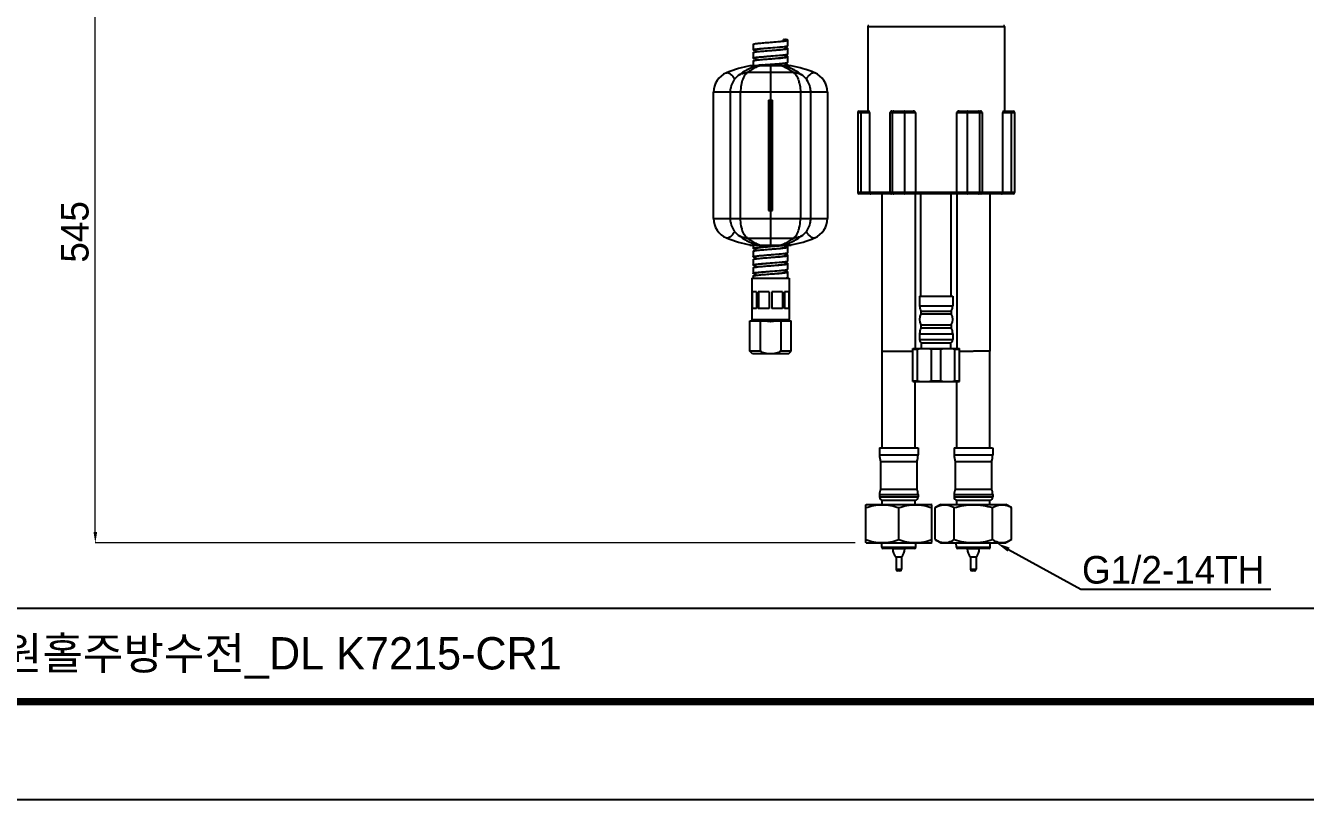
# Model space of a CAD drawing. Extents: x 0 to 1128, y 0 to 827.
# Drawn here: x 408.1 to 872.3, y 0 to 280.4 of the extents above; entities that cross this region are included whole.
import ezdxf
from ezdxf import colors
from ezdxf.entities.mleader import LeaderData, LeaderLine
from ezdxf.math import Vec2, Vec3

# ---------------------------------------------------------------- set-up
doc = ezdxf.new("R2010")
doc.units = 0
doc.header["$LTSCALE"] = 10
doc.header["$MEASUREMENT"] = 0
doc.header["$PDMODE"] = 3
doc.header["$PDSIZE"] = -10
doc.layers.get('0').update_dxf_attribs({"linetype": 'CONTINUOUS'})
doc.layers.get('DEFPOINTS').update_dxf_attribs({"linetype": 'CONTINUOUS'})
doc.layers.add('DEF_LAYER_ASSEM_MEMBER', color=7, linetype='CONTINUOUS')
doc.styles.add('Daelim Dimension', font='')
doc.styles.get("Standard").update_dxf_attribs({"font": ''})
doc.styles.get('Daelim Dimension').set_extended_font_data('나눔고딕')
doc.styles.get('Standard').set_extended_font_data('GulimChe')
doc.dimstyles.new('DEFAULT', dxfattribs={"dimscale": 2, "dimtxt": 2, "dimasz": 2, "dimexe": 0, "dimexo": 2, "dimgap": 1, "dimtad": 1, "dimdec": 0, "dimzin": 9, "dimdsep": 46, "dimtxsty": 'Daelim Dimension', "dimcen": 0.5, "dimclrd": 5, "dimclre": 5, "dimclrt": 256, "dimadec": 1, "dimazin": 0, "dimtfac": 1, "dimtdec": 0, "dimtix": 1, "dimtmove": 0, "dimatfit": 3, "dimfxl": 1, "dimtolj": 1, "dimtzin": 1, "dimlwd": 9, "dimlwe": 9, "dimarcsym": 0})

# ---------------------------------------------------------------- blocks, each defined once
blk = doc.blocks.new('*D1')
at = {"color": 5, "lineweight": 9, "ltscale": 0.5, "transparency": 16777216}
for p, q in [((719.4, 307.86), (719.4, 286.59)), ((757.4, 307.86), (757.4, 286.59)), ((723.4, 286.59), (753.4, 286.59)), ((757.4, 286.59), (865.13, 286.59))]:
    blk.add_line(p, q, dxfattribs=at)
at = {"color": 5, "ltscale": 0.5, "transparency": 16777216}
for points in [[(723.4, 287.25), (723.4, 285.92), (719.4, 286.59)], [(753.4, 287.25), (753.4, 285.92), (757.4, 286.59)]]:
    blk.add_solid(points, dxfattribs=at)
at = {"layer": 'DEFPOINTS', "color": 0, "ltscale": 0.5, "transparency": 16777216}
for p in [(719.4, 311.86), (757.4, 311.86), (757.4, 286.59)]:
    blk.add_point(p, dxfattribs=at)
at = {"color": 7, "ltscale": 0.5, "transparency": 16777216, "insert": (820.78, 295.22), "char_height": 10, "attachment_point": 5, "style": 'Daelim Dimension'}
blk.add_mtext('\\A1;설치구멍 %%C38', dxfattribs=at)
blk = doc.blocks.new('*D5')
at = {"color": 5, "lineweight": 9, "ltscale": 0.5, "transparency": 16777216}
for p, q in [((514.55, 318.43), (433.42, 318.43)), ((433.42, 96.93), (433.42, 314.43)), ((709.06, 92.93), (433.42, 92.93))]:
    blk.add_line(p, q, dxfattribs=at)
at = {"color": 5, "ltscale": 0.5, "transparency": 16777216}
for points in [[(432.75, 314.43), (434.08, 314.43), (433.42, 318.43)], [(432.75, 96.93), (434.08, 96.93), (433.42, 92.93)]]:
    blk.add_solid(points, dxfattribs=at)
at = {"layer": 'DEFPOINTS', "color": 0, "ltscale": 0.5, "transparency": 16777216}
for p in [(433.42, 318.43), (518.55, 318.43), (713.06, 92.93)]:
    blk.add_point(p, dxfattribs=at)
at = {"color": 7, "ltscale": 0.5, "transparency": 16777216, "insert": (426.03, 205.68), "char_height": 10, "attachment_point": 5, "rotation": 90, "style": 'Daelim Dimension'}
blk.add_mtext('\\A1;545', dxfattribs=at)

msp = doc.modelspace()

# ---------------------------------------------------------------- linework, layer by layer
at = {"color": 5}
msp.add_line((18.14, 69.28), (926.74, 69.28), dxfattribs=at)
at = {"ltscale": 0.5}
msp.add_lwpolyline([(0, 0), (1128.4, 0), (1128.4, 826.8), (0, 826.8)], close=True, dxfattribs=at)
at = {"color": 5, "linetype": 'ByBlock', "lineweight": 200, "const_width": 2.6}
msp.add_lwpolyline([(18.14, 35.4), (1110.14, 35.4), (1110.14, 807.6), (18.14, 807.6)], close=True, dxfattribs=at)
at = {"layer": 'DEF_LAYER_ASSEM_MEMBER', "color": 9, "linetype": 'Continuous'}
for p, q in [((713.65, 280.13), (763.15, 280.13)), ((686.73, 263.4), (669.88, 263.4)), ((698.98, 256.32), (657.64, 256.32)), ((667.44, 210.52), (667.44, 256.32)), ((689.18, 256.32), (689.18, 210.52)), ((709.98, 248.93), (714.21, 248.93)), ((711.19, 219.93), (711.19, 248.93)), ((721.76, 248.93), (730.85, 248.93)), ((722.5, 248.93), (722.5, 219.93)), ((727.09, 219.93), (727.09, 248.93)), ((745.94, 248.93), (755.04, 248.93)), ((749.7, 248.93), (749.7, 219.93)), ((754.29, 219.93), (754.29, 248.93)), ((762.58, 248.93), (766.81, 248.93)), ((765.6, 248.93), (765.6, 219.93)), ((766.81, 219.93), (709.98, 219.93)), ((657.64, 210.52), (698.98, 210.52)), ((669.88, 203.44), (686.73, 203.44)), ((732.4, 178.87), (744.4, 178.87)), ((671.56, 173.92), (685.06, 173.92)), ((732.4, 168.76), (744.4, 168.76)), ((732.4, 166.63), (744.4, 166.63)), ((717.84, 124.93), (731.84, 124.93)), ((744.9, 124.93), (758.9, 124.93)), ((717.84, 110.47), (731.84, 110.47)), ((717.84, 109.63), (731.84, 109.63)), ((744.9, 110.47), (758.9, 110.47)), ((744.9, 109.63), (758.9, 109.63)), ((718.7, 91.4), (730.99, 91.4)), ((745.72, 91.4), (758.01, 91.4)), ((723.84, 83.41), (725.84, 83.41)), ((750.86, 83.41), (752.86, 83.41))]:
    msp.add_line(p, q, dxfattribs=at)
at = {"layer": 'DEF_LAYER_ASSEM_MEMBER', "color": 7, "linetype": 'Continuous'}
for p, q in [((713.65, 280.13), (713.65, 249.43)), ((763.15, 280.13), (763.15, 249.43)), ((683.03, 275.42), (683.72, 275.42)), ((683.03, 274.92), (683.03, 275.42)), ((684.56, 273.17), (684.56, 275.17)), ((672.06, 273.67), (672.06, 271.67)), ((672.06, 270.67), (672.06, 268.67)), ((672.85, 271.42), (672.84, 271.42)), ((672.86, 271.67), (672.86, 270.91)), ((678.28, 271.41), (678.31, 271.42)), ((678.28, 269.41), (678.31, 269.42)), ((678.31, 269.42), (678.53, 269.43)), ((683.76, 272.17), (683.76, 272.93)), ((683.76, 269.17), (683.76, 269.93)), ((683.96, 271.96), (683.97, 271.96)), ((684.56, 270.17), (684.56, 272.17)), ((670.81, 265.92), (685.81, 265.92)), ((671.11, 265.91), (671.25, 265.92)), ((671.82, 265.3), (671.88, 265.32)), ((672.06, 267.67), (672.06, 265.92)), ((672.86, 268.67), (672.86, 267.91)), ((678.01, 266.39), (678.28, 266.41)), ((678.28, 268.41), (678.31, 268.42)), ((678.28, 266.41), (678.31, 266.42)), ((678.31, 266.42), (678.33, 266.42)), ((678.31, 265.92), (678.31, 200.92)), ((683.76, 266.17), (683.76, 266.92)), ((683.81, 266.4), (683.79, 266.4)), ((684.56, 267.17), (684.56, 269.17)), ((684.56, 265.92), (684.56, 266.17)), ((685.5, 265.91), (685.36, 265.92)), ((657.64, 210.52), (657.64, 256.32)), ((663.68, 256.32), (663.68, 210.52)), ((692.93, 210.52), (692.93, 256.32)), ((698.98, 256.32), (698.98, 210.52)), ((677.55, 253.42), (679.06, 253.42)), ((677.55, 253.42), (677.55, 213.42)), ((678.01, 253.42), (678.01, 213.42)), ((678.61, 253.42), (678.61, 213.42)), ((679.06, 213.42), (679.06, 253.42)), ((709.98, 248.93), (709.98, 219.93)), ((710.48, 249.43), (714.05, 249.43)), ((714.21, 248.93), (714.21, 219.93)), ((721.76, 219.93), (721.76, 248.93)), ((722.37, 249.43), (730.08, 249.43)), ((730.85, 248.93), (730.85, 219.93)), ((745.94, 219.93), (745.94, 248.93)), ((746.71, 249.43), (754.43, 249.43)), ((755.04, 248.93), (755.04, 219.93)), ((762.58, 219.93), (762.58, 248.93)), ((762.74, 249.43), (766.31, 249.43)), ((766.81, 248.93), (766.81, 219.93)), ((766.31, 219.43), (710.48, 219.43)), ((718.84, 127.43), (718.84, 219.43)), ((730.84, 219.43), (730.84, 163.43)), ((732.9, 182.43), (732.9, 219.43)), ((743.9, 182.43), (743.9, 219.43)), ((745.9, 219.43), (745.9, 163.43)), ((757.9, 219.43), (757.9, 162.43)), ((677.55, 213.42), (679.06, 213.42)), ((670.81, 200.92), (685.81, 200.92)), ((671.11, 200.93), (671.25, 200.92)), ((672.06, 200.92), (672.06, 199.67)), ((672.86, 199.67), (672.86, 198.91)), ((673.03, 199.94), (673.05, 199.94)), ((678.28, 200.41), (678.31, 200.42)), ((678.31, 200.42), (678.33, 200.42)), ((678.33, 200.42), (678.88, 200.46)), ((683.76, 200.17), (683.76, 200.92)), ((684.56, 198.17), (684.56, 200.17)), ((685.5, 200.93), (685.36, 200.92)), ((672.06, 198.67), (672.06, 196.67)), ((672.06, 195.67), (672.06, 193.67)), ((672.86, 196.67), (672.86, 195.91)), ((678.28, 197.41), (678.31, 197.42)), ((678.29, 199.41), (678.31, 199.42)), ((678.29, 196.42), (678.31, 196.42)), ((678.31, 197.42), (678.33, 197.42)), ((683.76, 197.17), (683.76, 197.92)), ((684.56, 195.17), (684.56, 197.17)), ((672.06, 192.67), (672.06, 190.67)), ((672.86, 193.67), (672.86, 192.91)), ((672.86, 190.67), (672.86, 189.91)), ((678.06, 194.4), (678.31, 194.42)), ((678.07, 191.4), (678.31, 191.42)), ((678.29, 193.42), (678.31, 193.42)), ((678.29, 190.42), (678.31, 190.42)), ((678.31, 194.42), (678.32, 194.42)), ((678.31, 191.42), (678.33, 191.42)), ((683.76, 194.17), (683.76, 194.92)), ((683.76, 191.17), (683.76, 191.92)), ((683.77, 191.41), (683.76, 191.41)), ((684.56, 192.17), (684.56, 194.17)), ((684.56, 189.17), (684.56, 191.17)), ((671.56, 188.92), (685.06, 188.92)), ((671.56, 188.92), (671.56, 173.92)), ((672.06, 189.67), (672.06, 188.92)), ((685.06, 188.92), (685.06, 173.92)), ((673.19, 183.92), (671.58, 183.92)), ((671.58, 183.92), (671.58, 177.92)), ((671.68, 183.92), (671.68, 177.92)), ((673.19, 183.92), (673.19, 177.92)), ((677.81, 183.92), (673.9, 183.92)), ((673.9, 183.92), (673.9, 177.92)), ((673.97, 183.92), (673.97, 177.92)), ((677.81, 183.92), (677.81, 177.92)), ((682.71, 183.92), (678.81, 183.92)), ((678.81, 183.92), (678.81, 177.92)), ((682.64, 183.92), (682.64, 177.92)), ((682.71, 183.92), (682.71, 177.92)), ((685.04, 183.92), (683.42, 183.92)), ((683.42, 183.92), (683.42, 177.92)), ((684.94, 183.92), (684.94, 177.92)), ((685.04, 183.92), (685.04, 177.92)), ((732.4, 182.43), (744.4, 182.43)), ((732.4, 182.43), (732.4, 178.87)), ((744.4, 182.43), (744.4, 178.87)), ((673.19, 177.92), (671.58, 177.92)), ((677.81, 177.92), (673.9, 177.92)), ((682.71, 177.92), (678.81, 177.92)), ((685.04, 177.92), (683.42, 177.92)), ((732.9, 176.93), (743.9, 176.93)), ((732.9, 176.93), (732.9, 175.93)), ((743.9, 176.93), (743.9, 175.93)), ((670.81, 173.42), (677.07, 173.42)), ((670.81, 162.42), (670.81, 173.42)), ((674.57, 173.42), (674.57, 162.42)), ((679.54, 173.42), (685.81, 173.42)), ((682.05, 173.42), (682.05, 162.42)), ((685.81, 162.42), (685.81, 173.42)), ((732.9, 175.93), (743.9, 175.93)), ((732.9, 171.93), (743.9, 171.93)), ((732.9, 171.93), (732.9, 170.93)), ((743.9, 171.93), (743.9, 170.93)), ((732.4, 168.76), (732.4, 166.63)), ((732.9, 170.93), (743.9, 170.93)), ((744.4, 168.76), (744.4, 166.63)), ((729.9, 163.43), (746.9, 163.43)), ((729.9, 151.43), (729.9, 163.43)), ((729.9, 163.15), (731.58, 163.15)), ((731.58, 151.72), (731.58, 163.15)), ((733.1, 165.43), (743.7, 165.43)), ((733.1, 163.43), (733.1, 165.43)), ((740.08, 163.15), (736.71, 163.15)), ((736.71, 151.72), (736.71, 163.15)), ((740.08, 151.72), (740.08, 163.15)), ((743.7, 163.43), (743.7, 165.43)), ((745.21, 163.15), (746.9, 163.15)), ((745.21, 151.72), (745.21, 163.15)), ((746.9, 151.43), (746.9, 163.43)), ((674.57, 162.42), (670.81, 162.42)), ((671.81, 161.42), (670.81, 162.42)), ((684.81, 161.42), (671.81, 161.42)), ((685.81, 162.42), (682.05, 162.42)), ((684.81, 161.42), (685.81, 162.42)), ((718.84, 162.43), (729.9, 162.43)), ((746.9, 162.43), (751.87, 162.43)), ((757.9, 162.43), (751.97, 162.43)), ((757.86, 127.43), (757.86, 162.43)), ((729.9, 151.72), (731.58, 151.72)), ((729.9, 151.43), (746.9, 151.43)), ((730.84, 127.43), (730.84, 151.43)), ((736.71, 151.72), (740.08, 151.72)), ((745.21, 151.72), (746.9, 151.72)), ((745.86, 127.43), (745.86, 151.43)), ((717.84, 127.43), (731.84, 127.43)), ((717.84, 127.43), (717.84, 124.93)), ((731.84, 127.43), (731.84, 124.93)), ((744.9, 127.43), (758.89, 127.43)), ((744.9, 127.43), (744.9, 124.93)), ((758.9, 127.43), (758.9, 124.93)), ((718.24, 122.43), (731.44, 122.43)), ((718.24, 122.43), (718.24, 112.43)), ((731.44, 122.43), (731.44, 112.43)), ((745.3, 122.43), (758.5, 122.43)), ((745.3, 122.43), (745.3, 112.43)), ((758.5, 122.43), (758.5, 112.43)), ((718.24, 112.43), (731.44, 112.43)), ((745.3, 112.43), (758.5, 112.43)), ((712.84, 106.81), (713.06, 106.93)), ((712.84, 93.06), (712.84, 106.81)), ((713.06, 106.93), (736.62, 106.93)), ((717.84, 110.47), (717.84, 109.63)), ((718.84, 106.93), (718.84, 108.43)), ((718.85, 108.43), (730.84, 108.43)), ((730.84, 106.93), (730.84, 108.43)), ((731.84, 110.47), (731.84, 109.63)), ((736.84, 106.81), (736.62, 106.93)), ((736.84, 93.06), (736.84, 106.81)), ((740.12, 106.93), (738.04, 105.73)), ((740.12, 106.93), (763.68, 106.93)), ((744.9, 110.47), (744.9, 109.63)), ((745.9, 108.43), (757.9, 108.43)), ((745.9, 106.93), (745.9, 108.43)), ((757.9, 106.93), (757.9, 108.43)), ((758.9, 110.47), (758.9, 109.63)), ((765.75, 105.73), (763.68, 106.93)), ((724.84, 94.13), (724.84, 105.73)), ((738.04, 94.13), (738.04, 105.73)), ((744.97, 94.13), (744.97, 105.73)), ((758.83, 94.13), (758.83, 105.74)), ((765.75, 94.13), (765.75, 105.73)), ((713.06, 92.93), (712.84, 93.06)), ((713.06, 92.93), (736.62, 92.93)), ((718.7, 91.4), (718.67, 92.93)), ((730.99, 91.4), (731.02, 92.93)), ((736.62, 92.93), (736.84, 93.06)), ((738.04, 94.13), (740.12, 92.93)), ((740.12, 92.93), (763.68, 92.93)), ((745.72, 91.4), (745.69, 92.93)), ((758.01, 91.4), (758.04, 92.93)), ((765.75, 94.13), (763.68, 92.93)), ((730.49, 90.91), (719.2, 90.91)), ((727.04, 90.81), (722.64, 90.81)), ((757.51, 90.91), (746.22, 90.91)), ((754.06, 90.81), (749.66, 90.81)), ((725.84, 87.81), (723.84, 87.81)), ((723.84, 87.81), (723.84, 83.41)), ((725.84, 87.81), (725.84, 83.41)), ((752.86, 87.81), (750.86, 87.81)), ((750.86, 87.81), (750.86, 83.41)), ((752.86, 87.81), (752.86, 83.41)), ((725.24, 82.81), (724.44, 82.81)), ((752.26, 82.81), (751.46, 82.81))]:
    msp.add_line(p, q, dxfattribs=at)
for centre, radius, start, end in [((713.95, 280.13), 0.3, 90, 180), ((762.85, 280.13), 0.3, 0, 90), ((681.72, 287.97), 13.21, 277.9848, 279.1843), ((682.05, 264.48), 11.06, 80.8033, 81.321), ((682.46, 283.36), 8.54, 279.2452, 280.3356), ((674.49, 281.91), 10.62, 260.8417, 261.0445), ((675.35, 255.68), 16.42, 97.7962, 98.1028), ((682.29, 276.58), 4.72, 282.0407, 282.5377), ((683.44, 272.56), 0.532, 294.0223, 296.9368), ((682.14, 262.02), 10.51, 80.8177, 80.9917), ((682.16, 259.19), 10.35, 80.7398, 80.9755), ((682.44, 280.47), 8.64, 279.161, 280.1292), ((678.43, 224.56), 41.99, 100.435, 112.1246), ((679.29, 246.33), 20.39, 114.3993, 121.2195), ((678.33, 224.97), 41.57, 99.9939, 100.4044), ((678.85, 247.25), 19.37, 112.5961, 114.3518), ((678.75, 247.51), 19.09, 111.2861, 112.5947), ((678.64, 247.79), 18.79, 108.9525, 111.0719), ((678.56, 248), 18.56, 107.6479, 108.9505), ((674.45, 278.63), 10.33, 260.7399, 260.9642), ((681.97, 188.8), 77.67, 94.8692, 95.7081), ((682.41, 261.69), 4.2, 72.363, 75.2552), ((678.05, 248.01), 18.55, 71.2767, 72.3524), ((682.05, 276.83), 11.04, 278.6763, 279.2451), ((682.06, 279.82), 11.03, 278.7129, 279.1916), ((682.06, 277.82), 11.03, 278.7129, 279.1916), ((682.08, 255.64), 10.9, 80.9404, 81.086), ((682.44, 277.44), 8.62, 279.18, 280.3514), ((682.44, 274.44), 8.61, 279.2402, 280.2768), ((682.93, 271.76), 5.89, 280.2921, 281.457), ((677.95, 247.72), 18.86, 67.8015, 71.269), ((687.29, 258.34), 7.89, 112.2797, 114.0949), ((683.22, 270.33), 4.44, 281.4738, 282.3454), ((683.51, 272), 3.08, 282.4483, 284.3423), ((677.84, 247.44), 19.17, 67.4064, 67.809), ((677.76, 247.25), 19.37, 65.6471, 67.404), ((678.29, 224.97), 41.57, 79.5962, 80.0061), ((677.33, 246.33), 20.39, 58.7795, 65.5997), ((678.18, 224.54), 42.01, 67.4469, 79.5628), ((665.24, 256.32), 7.6, 112.6184, 180), ((678.52, 224.34), 42.23, 112.1246, 112.5537), ((671.31, 256.28), 7.65, 127.7381, 143.3596), ((680.3, 244.68), 22.32, 121.2356, 127.7419), ((676.32, 244.68), 22.32, 52.2581, 58.7634), ((685.3, 256.28), 7.65, 36.592, 52.2617), ((691.38, 256.32), 7.6, 0, 67.0214), ((671.31, 256.32), 7.63, 167.0179, 180.0355), ((685.3, 256.32), 7.63, 359.9628, 12.9838), ((710.48, 248.93), 0.5, 90, 180), ((766.31, 248.93), 0.5, 0, 90), ((710.48, 219.93), 0.5, 180, 270), ((766.31, 219.93), 0.5, 270, 0), ((665.24, 210.52), 7.6, 180, 247.3816), ((671.31, 210.51), 7.63, 179.9645, 192.9821), ((685.3, 210.51), 7.63, 347.0162, 0.0372), ((691.38, 210.52), 7.6, 293.005, 0), ((671.32, 210.55), 7.65, 216.598, 232.2614), ((680.3, 222.15), 22.32, 232.2581, 238.7641), ((676.32, 222.15), 22.32, 301.2364, 307.7419), ((685.3, 210.55), 7.65, 307.7382, 323.3661), ((678.52, 242.49), 42.23, 247.4463, 247.8754), ((678.43, 242.27), 41.99, 247.8754, 259.565), ((679.29, 220.5), 20.39, 238.7802, 245.6004), ((678.33, 241.86), 41.57, 259.5956, 260.0061), ((678.85, 219.58), 19.37, 245.6479, 247.4039), ((678.74, 219.31), 19.07, 247.4049, 248.9286), ((678.66, 219.11), 18.86, 248.9295, 250.0441), ((678.61, 218.97), 18.71, 250.0443, 251.0498), ((678.56, 218.83), 18.56, 251.0495, 252.3521), ((674.16, 196), 3.96, 102.579, 103.4176), ((678.02, 218.91), 18.65, 287.6509, 290.1997), ((682.16, 190.14), 10.39, 80.7749, 80.9659), ((682.31, 209.22), 9.41, 279.1235, 279.6724), ((682.59, 207.62), 7.78, 279.6719, 280.2636), ((677.91, 219.21), 18.97, 290.1989, 292.1936), ((677.84, 219.4), 19.17, 292.191, 292.5936), ((677.76, 219.58), 19.37, 292.596, 294.3526), ((678.29, 241.86), 41.57, 279.9939, 280.4038), ((677.33, 220.5), 20.39, 294.4001, 301.2203), ((678.18, 242.29), 42.01, 280.4372, 292.5531), ((674.48, 209.86), 10.56, 260.782, 261.0617), ((674.45, 206.65), 10.35, 260.7549, 260.9584), ((672.38, 300.25), 102.99, 274.9776, 275.2245), ((682, 208.16), 11.38, 278.5323, 279.2058), ((682.15, 187.1), 10.44, 80.7552, 81.0106), ((682.45, 205.41), 8.59, 279.2017, 280.3539), ((683.46, 200.22), 3.3, 282.4116, 283.7813), ((674.46, 203.72), 10.42, 260.7833, 260.9723), ((674.46, 200.71), 10.41, 260.7808, 260.971), ((681.83, 206.29), 12.52, 278.2099, 279.1987), ((682.03, 205.99), 11.2, 278.6245, 279.1977), ((682.04, 202.94), 11.15, 278.6517, 279.1952), ((682.13, 183.95), 10.58, 80.7875, 81.0679), ((682.12, 180.89), 10.65, 80.8406, 81.0597), ((682.46, 202.37), 8.55, 279.232, 280.3481), ((682.45, 199.39), 8.56, 279.2429, 280.3197), ((683.37, 197.62), 3.71, 282.3127, 282.9174), ((736.4, 178.87), 4, 180, 208.955), ((740.4, 178.87), 4, 331.045, 0), ((672.56, 173.92), 1, 180, 210), ((684.06, 173.92), 1, 330, 0), ((736.65, 173.93), 4.25, 151.9275, 208.0725), ((740.15, 173.93), 4.25, 331.9275, 28.0725), ((737.4, 168.76), 5, 154.1581, 180), ((739.4, 168.76), 5, 0, 25.8419), ((733.6, 166.63), 1.2, 180, 270), ((743.2, 166.63), 1.2, 270, 0), ((725.84, 124.93), 8, 180, 198.1949), ((723.84, 124.93), 8, 341.8051, 0), ((752.9, 124.93), 8, 180, 198.1949), ((750.9, 124.93), 8, 341.8051, 0), ((722.84, 110.47), 5, 156.9261, 180), ((726.84, 110.47), 5, 0, 23.0739), ((749.9, 110.47), 5, 156.9261, 180), ((753.9, 110.47), 5, 0, 23.0739), ((719.04, 109.63), 1.2, 180, 260.7132), ((730.64, 109.63), 1.2, 279.2868, 0), ((746.1, 109.63), 1.2, 180, 260.5737), ((757.7, 109.63), 1.2, 279.4263, 0), ((741.61, 100.9), 5.92, 102.0735, 103.6748), ((762.18, 100.9), 5.92, 76.3217, 77.9129), ((741.61, 98.97), 5.92, 256.3252, 257.9265), ((741.56, 98.72), 5.67, 257.9188, 261.4384), ((762.24, 98.7), 5.64, 277.901, 282.1003), ((762.18, 98.97), 5.92, 282.0874, 283.6786), ((719.2, 91.41), 0.5, 181, 270), ((726.99, 90.81), 4.35, 180, 223.6028), ((722.84, 91.21), 0.4, 270, 309.5096), ((722.69, 90.81), 4.35, 316.3972, 0), ((726.84, 91.21), 0.4, 230.4904, 270), ((730.49, 91.41), 0.5, 270, 359), ((746.22, 91.41), 0.5, 181, 270), ((754.01, 90.81), 4.35, 180, 223.6028), ((749.86, 91.21), 0.4, 270, 309.5096), ((749.71, 90.81), 4.35, 316.3972, 0), ((753.86, 91.21), 0.4, 230.4904, 270), ((757.51, 91.41), 0.5, 270, 359), ((724.44, 83.41), 0.6, 180, 269.9998), ((725.24, 83.41), 0.6, 270.0002, 0), ((751.46, 83.41), 0.6, 180, 269.9998), ((752.26, 83.41), 0.6, 270.0002, 0)]:
    msp.add_arc(centre, radius, start, end, dxfattribs=at)
at = {"layer": 'DEF_LAYER_ASSEM_MEMBER', "color": 9, "linetype": 'Continuous'}
for centre, radius, start, end in [((679.57, 251.27), 15.5, 115.2915, 121.8037), ((678.83, 252.82), 13.79, 108.2393, 115.2779), ((677.78, 252.82), 13.79, 64.7221, 71.7607), ((677.45, 252.08), 14.6, 64.3861, 64.7806), ((677.02, 251.22), 15.56, 58.2036, 64.3222), ((669.64, 258.44), 4.91, 123.4409, 127.6865), ((678.96, 256.91), 11.47, 164.0903, 165.7767), ((680.76, 249.35), 17.77, 121.8095, 127.7559), ((675.85, 249.35), 17.77, 52.244, 58.1905), ((677.65, 256.91), 11.47, 14.2233, 15.9097), ((686.98, 258.44), 4.91, 52.3135, 56.5588), ((723, 248.94), 0.494, 135.5109, 138.8246), ((753.8, 248.94), 0.494, 41.1754, 44.4891), ((669.64, 208.39), 4.91, 232.3135, 236.559), ((678.96, 209.93), 11.47, 194.2233, 195.9097), ((677.65, 209.93), 11.47, 344.0903, 345.7767), ((686.98, 208.39), 4.91, 303.4411, 307.6865), ((680.76, 217.48), 17.77, 232.2441, 238.1905), ((679.8, 215.97), 15.98, 238.2443, 241.5969), ((679.33, 215.1), 14.98, 241.6014, 244.765), ((678.83, 214.02), 13.79, 244.7221, 251.7607), ((677.78, 214.02), 13.79, 288.2393, 295.2779), ((677.05, 215.56), 15.5, 295.2915, 301.8037), ((675.85, 217.48), 17.77, 301.8095, 307.7559)]:
    msp.add_arc(centre, radius, start, end, dxfattribs=at)
at = {"layer": 'DEF_LAYER_ASSEM_MEMBER', "color": 7, "linetype": 'Continuous'}
for points, start_tangent, end_tangent in [([(672.06, 273.67), (672.09, 273.71), (672.18, 273.76), (672.53, 273.85), (673.11, 273.95), (673.89, 274.04), (674.83, 274.13), (675.92, 274.23), (677.09, 274.32), (678.31, 274.42)], (0.000967, 1), (0.997095, 0.076172)), ([(678.31, 274.42), (681.04, 274.67), (682.17, 274.79), (683.04, 274.92)], (0.996184, 0.087274), (0.984811, 0.173632)), ([(678.31, 274.42), (680.92, 274.62), (683.05, 274.83)], (0.997095, 0.076172), (0.993179, 0.116598)), ([(683.67, 275.25), (683.43, 275.33), (683.03, 275.42)], (-0.893036, 0.449985), (-0.984994, 0.172587)), ([(683.04, 274.92), (683.35, 274.98), (683.57, 275.04), (683.65, 275.07), (683.71, 275.1), (683.76, 275.17)], (0.984811, 0.173632), (0.00104, 0.999999)), ([(683.05, 274.83), (683.19, 274.84), (683.56, 274.89)], (0.993179, 0.116598), (0.99025, 0.139302)), ([(683.76, 275.17), (683.75, 275.19), (683.67, 275.25)], (0.00104, 0.999999), (-0.893036, 0.449985)), ([(684.56, 275.17), (684.51, 275.22), (684.37, 275.28), (684.14, 275.34), (683.82, 275.4)], (0.00069, 1), (-0.987123, 0.159961)), ([(683.99, 274.96), (684.24, 275.01), (684.41, 275.06), (684.52, 275.11), (684.56, 275.17)], (0.983606, 0.180329), (0.00069, 1)), ([(672.06, 271.67), (672.12, 271.73), (672.31, 271.8), (672.61, 271.87), (673.03, 271.94)], (0.000967, 1), (0.990009, 0.141007)), ([(672.8, 271.43), (672.48, 271.49), (672.25, 271.55), (672.1, 271.61), (672.06, 271.67)], (-0.987249, 0.159183), (0.000967, 1)), ([(672.06, 270.67), (672.09, 270.71), (672.18, 270.76), (672.53, 270.85), (673.11, 270.95), (673.88, 271.04), (674.82, 271.13), (675.9, 271.23), (677.07, 271.32), (678.28, 271.41)], (-0.000934, 1), (0.997095, 0.076173)), ([(672.86, 271.67), (672.91, 271.73), (673.07, 271.8)], (-0.001067, 0.999999), (0.953372, 0.301798)), ([(673.02, 268.94), (674.02, 269.06), (675.28, 269.17), (678.28, 269.41)], (0.989934, 0.141528), (0.997095, 0.076173)), ([(673.07, 271.8), (673.12, 271.81), (673.28, 271.85)], (0.953372, 0.301798), (0.974956, 0.222398)), ([(673.12, 271.95), (674.12, 272.07), (675.37, 272.18), (678.31, 272.42)], (0.990749, 0.135707), (0.997095, 0.076172)), ([(673.28, 271.85), (674.1, 271.99), (675.28, 272.14), (676.73, 272.28), (678.31, 272.42)], (0.974956, 0.222398), (0.996184, 0.087274)), ([(673.28, 268.86), (674.1, 269), (675.28, 269.13), (676.71, 269.27), (678.28, 269.41)], (0.975301, 0.22088), (0.996184, 0.087276)), ([(678.31, 272.42), (681.53, 272.67), (682.84, 272.8), (683.83, 272.93)], (0.997095, 0.076172), (0.986964, 0.160938)), ([(678.31, 271.42), (679.85, 271.55), (681.27, 271.69), (682.44, 271.83), (683.28, 271.96)], (0.996184, 0.087275), (0.977981, 0.208696)), ([(678.31, 271.42), (681.52, 271.67), (682.83, 271.8), (683.82, 271.93)], (0.997095, 0.076173), (0.987172, 0.159663)), ([(678.53, 269.43), (681.61, 269.68), (682.87, 269.81), (683.82, 269.93)], (0.997091, 0.07622), (0.987172, 0.159663)), ([(683.32, 271.97), (683.42, 272), (683.65, 272.07)], (0.976134, 0.21717), (0.912833, 0.408333)), ([(683.76, 272.17), (683.71, 272.23), (683.58, 272.29)], (0.000919, 1), (-0.944544, 0.328386)), ([(683.68, 272.08), (683.71, 272.1), (683.76, 272.17)], (0.890887, 0.454226), (0.000919, 1)), ([(684.56, 272.17), (684.51, 272.22), (684.37, 272.28), (684.14, 272.34), (683.82, 272.4)], (0.000057, 1), (-0.987183, 0.159593)), ([(683.82, 269.93), (684.14, 269.99), (684.37, 270.05), (684.51, 270.11), (684.56, 270.17)], (0.987172, 0.159663), (0.000057, 1)), ([(683.83, 272.93), (684.14, 272.99), (684.37, 273.05), (684.51, 273.11), (684.56, 273.17)], (0.986964, 0.160938), (0.00069, 1)), ([(684.56, 269.17), (684.51, 269.22), (684.37, 269.28), (684.14, 269.34), (683.83, 269.4)], (-0.000686, 1), (-0.986963, 0.160946)), ([(683.97, 271.96), (684.08, 271.98), (684.36, 272.05)], (0.984161, 0.177278), (0.95654, 0.291602)), ([(684.36, 272.05), (684.51, 272.11), (684.56, 272.17)], (0.95654, 0.291602), (0.000057, 1)), ([(671.62, 265.89), (671.91, 265.79)], (0.971029, -0.23896), (0.934794, -0.355189)), ([(671.91, 265.79), (672.06, 265.73), (672.54, 265.54)], (0.934794, -0.355189), (0.913095, -0.407747)), ([(672.06, 268.67), (672.12, 268.73), (672.3, 268.8), (672.61, 268.87), (673.02, 268.94)], (-0.000934, 1), (0.989934, 0.141528)), ([(672.79, 268.43), (672.47, 268.49), (672.24, 268.55), (672.1, 268.61), (672.06, 268.67)], (-0.986964, 0.160943), (-0.000934, 1)), ([(672.06, 267.67), (672.09, 267.71), (672.18, 267.76), (672.53, 267.85), (673.11, 267.95), (673.88, 268.04), (674.82, 268.13), (675.9, 268.23), (677.07, 268.32), (678.28, 268.41)], (0.000616, 1), (0.997095, 0.076173)), ([(672.86, 268.67), (672.91, 268.73), (673.06, 268.8)], (-0.000326, 1), (0.950541, 0.3106)), ([(672.94, 265.69), (673.29, 265.79), (674.52, 265.92)], (0.952916, 0.303236), (1, 0)), ([(673.06, 268.8), (673.11, 268.81), (673.28, 268.86)], (0.950541, 0.3106), (0.975301, 0.22088)), ([(673.31, 265.97), (673.52, 266), (674.25, 266.08)], (0.992009, 0.126166), (0.994991, 0.099968)), ([(673.94, 265.97), (674.13, 266), (674.79, 266.08)], (0.989472, 0.144727), (0.993475, 0.114053)), ([(674.79, 266.08), (675.54, 266.16), (678.17, 266.4)], (0.993475, 0.114053), (0.996182, 0.087302)), ([(675.38, 266.18), (676, 266.24), (678.01, 266.39)], (0.996283, 0.086141), (0.997088, 0.076262)), ([(678.31, 268.42), (679.88, 268.56), (681.33, 268.7), (682.51, 268.84), (683.33, 268.98)], (0.996184, 0.087275), (0.975204, 0.221308)), ([(678.31, 268.42), (681.44, 268.67), (682.73, 268.79), (683.73, 268.92)], (0.997095, 0.076173), (0.988442, 0.151602)), ([(678.33, 266.42), (681.45, 266.67), (682.74, 266.79), (683.73, 266.92)], (0.997095, 0.076173), (0.988442, 0.151602)), ([(682.81, 265.88), (682.1, 265.92)], (-0.99297, 0.118369), (-1, 0)), ([(683.48, 265.75), (682.81, 265.88)], (-0.966999, 0.25478), (-0.99297, 0.118369)), ([(683.07, 265.92), (683.14, 265.94), (683.34, 265.98)], (0.984216, 0.176974), (0.974955, 0.222404)), ([(683.33, 268.98), (683.65, 269.07), (683.73, 269.12), (683.76, 269.17)], (0.975204, 0.221308), (-0.000568, 1)), ([(683.34, 265.98), (683.65, 266.07), (683.73, 266.12), (683.76, 266.17)], (0.974955, 0.222404), (-0.001039, 0.999999)), ([(684.56, 266.17), (684.51, 266.22), (684.37, 266.28), (684.13, 266.34), (683.81, 266.4)], (0.001102, 0.999999), (-0.987215, 0.159397)), ([(683.82, 266.93), (684.14, 266.99), (684.37, 267.05), (684.51, 267.11), (684.56, 267.17)], (0.98714, 0.159856), (-0.000686, 1)), ([(683.99, 268.96), (684.04, 268.97), (684.18, 269)], (0.98353, 0.180743), (0.976232, 0.216728)), ([(684.16, 266), (684.22, 266.01), (684.37, 266.05)], (0.976816, 0.214082), (0.954394, 0.29855)), ([(684.27, 269.02), (684.49, 269.09), (684.56, 269.17)], (0.968535, 0.248877), (-0.000686, 1)), ([(684.82, 265.83), (684.7, 265.79), (684.3, 265.64)], (-0.961216, -0.275795), (-0.925554, -0.378616)), ([(684.37, 266.05), (684.51, 266.11), (684.56, 266.17)], (0.954394, 0.29855), (0.001102, 0.999999)), ([(685.36, 265.92), (685.24, 265.91), (684.82, 265.83)], (-1, 0), (-0.961216, -0.275795)), ([(665.18, 260.85), (663.88, 258.04)], (-0.596472, -0.802634), (-0.225797, -0.974174)), ([(692.74, 258.04), (691.44, 260.84)], (-0.225795, 0.974175), (-0.595792, 0.803139)), ([(714.21, 248.93), (714.19, 249.17), (714.15, 249.32), (714.1, 249.41), (714.05, 249.43)], (0, 1), (-1, 0)), ([(722.37, 249.43), (721.99, 249.32), (721.83, 249.17), (721.76, 248.93)], (-1, 0), (0, -1)), ([(730.85, 248.93), (730.76, 249.17), (730.56, 249.32), (730.32, 249.41), (730.08, 249.43)], (0, 1), (-1, 0)), ([(746.71, 249.43), (746.47, 249.41), (746.24, 249.32), (746.04, 249.17), (745.94, 248.93)], (-1, 0), (0, -1)), ([(755.04, 248.93), (754.96, 249.17), (754.81, 249.32), (754.43, 249.43)], (0, 1), (-1, 0)), ([(762.74, 249.43), (762.69, 249.41), (762.65, 249.32), (762.6, 249.17), (762.58, 248.93)], (-1, 0), (0, -1)), ([(714.21, 219.93), (714.35, 219.58), (714.66, 219.43)], (0, -1), (1, 0)), ([(721.76, 219.93), (721.9, 219.58), (722.22, 219.43)], (0, -1), (1, 0)), ([(730.84, 219.43), (730.84, 219.44), (730.85, 219.47), (730.85, 219.52), (730.85, 219.58), (730.85, 219.65), (730.85, 219.74), (730.85, 219.93)], (1, 0), (0, 1)), ([(745.95, 219.43), (745.95, 219.44), (745.95, 219.47), (745.95, 219.52), (745.94, 219.58), (745.94, 219.65), (745.94, 219.74), (745.94, 219.93)], (-1, 0), (0, 1)), ([(754.58, 219.43), (754.9, 219.58), (755.04, 219.93)], (1, 0), (0, 1)), ([(762.13, 219.43), (762.45, 219.58), (762.58, 219.93)], (1, 0), (0, 1)), ([(663.88, 208.8), (665.17, 205.99)], (0.225794, -0.974175), (0.595876, -0.803076)), ([(691.44, 205.99), (692.74, 208.8)], (0.596381, 0.802701), (0.225798, 0.974174)), ([(671.62, 200.94), (671.91, 201.05)], (0.971046, 0.238894), (0.934843, 0.355061)), ([(671.91, 201.05), (672.06, 201.1), (672.54, 201.29)], (0.934843, 0.355061), (0.913095, 0.407747)), ([(672.06, 199.67), (672.12, 199.73), (672.31, 199.8), (672.61, 199.87), (673.03, 199.94)], (0.000429, 1), (0.989983, 0.141186)), ([(672.79, 199.43), (672.47, 199.49), (672.24, 199.55), (672.1, 199.61), (672.06, 199.67)], (-0.98708, 0.160231), (0.000429, 1)), ([(672.86, 199.67), (672.88, 199.71), (672.95, 199.76), (673.24, 199.85)], (0.000809, 1), (0.972647, 0.232288)), ([(672.94, 201.14), (673.14, 201.08), (673.8, 200.96)], (0.952909, -0.303256), (0.99297, -0.118369)), ([(673.05, 199.94), (674.04, 200.06), (675.3, 200.18), (678.28, 200.41)], (0.990131, 0.140147), (0.997095, 0.076173)), ([(673.29, 199.86), (674.12, 200), (675.29, 200.14), (676.72, 200.28), (678.28, 200.41)], (0.975942, 0.218028), (0.996184, 0.087275)), ([(673.8, 200.96), (674.52, 200.92)], (0.99297, -0.118369), (1, 0)), ([(678.31, 199.42), (679.88, 199.56), (681.33, 199.7), (682.51, 199.84), (683.34, 199.98)], (0.996184, 0.087273), (0.975189, 0.221375)), ([(678.31, 199.42), (681.51, 199.67), (682.82, 199.8), (683.81, 199.93)], (0.997095, 0.076173), (0.987324, 0.158715)), ([(678.88, 200.46), (679.56, 200.51), (681.47, 200.67)], (0.99707, 0.076496), (0.996097, 0.088264)), ([(681.47, 200.67), (681.76, 200.7), (682.57, 200.77)], (0.996097, 0.088264), (0.994585, 0.103924)), ([(683.68, 201.14), (683.32, 201.04), (682.1, 200.92)], (-0.952916, -0.303236), (-1, 0)), ([(682.57, 200.77), (682.82, 200.8), (683.46, 200.88)], (0.994585, 0.103924), (0.990982, 0.133993)), ([(683.76, 200.17), (683.73, 200.21), (683.65, 200.26), (683.33, 200.36)], (-0.000369, 1), (-0.975582, 0.219634)), ([(683.34, 199.98), (683.65, 200.07), (683.73, 200.12), (683.76, 200.17)], (0.975189, 0.221375), (-0.000369, 1)), ([(684.56, 200.17), (684.51, 200.22), (684.37, 200.28), (684.14, 200.34), (683.82, 200.4)], (-0.000914, 1), (-0.987063, 0.160332)), ([(683.97, 199.96), (684.09, 199.98), (684.35, 200.04)], (0.98397, 0.178336), (0.958229, 0.286002)), ([(684.56, 201.09), (684.07, 201.29)], (-0.941536, 0.336911), (-0.913095, 0.407747)), ([(684.35, 200.04), (684.5, 200.1), (684.56, 200.17)], (0.958229, 0.286002), (-0.000914, 1)), ([(684.83, 201.01), (684.56, 201.09)], (-0.961502, 0.274797), (-0.941536, 0.336911)), ([(685.36, 200.92), (685.25, 200.92), (684.83, 201.01)], (-1, 0.000002), (-0.961502, 0.274797)), ([(672.06, 198.67), (672.09, 198.71), (672.18, 198.76), (672.53, 198.85), (673.11, 198.95), (673.88, 199.04), (674.83, 199.13), (675.9, 199.23), (677.07, 199.32), (678.29, 199.41)], (-0.001118, 0.999999), (0.997095, 0.076174)), ([(672.06, 196.67), (672.12, 196.73), (672.3, 196.8), (672.6, 196.87), (673.02, 196.93)], (-0.001118, 0.999999), (0.989879, 0.141911)), ([(672.79, 196.43), (672.47, 196.49), (672.24, 196.55), (672.1, 196.61), (672.06, 196.67)], (-0.987007, 0.160679), (-0.001118, 0.999999)), ([(672.06, 195.67), (672.09, 195.71), (672.18, 195.76), (672.53, 195.85), (673.11, 195.95), (673.88, 196.04), (674.83, 196.13), (675.9, 196.23), (677.07, 196.32), (678.29, 196.42)], (0.000071, 1), (0.997095, 0.076173)), ([(672.86, 196.67), (672.93, 196.75), (673.16, 196.83)], (-0.000153, 1), (0.96585, 0.2591)), ([(673.02, 196.93), (674.01, 197.05), (675.28, 197.17), (678.28, 197.41)], (0.989879, 0.141911), (0.997095, 0.076174)), ([(673.16, 196.83), (673.19, 196.83), (673.28, 196.86)], (0.96585, 0.2591), (0.975289, 0.220934)), ([(673.28, 196.86), (674.1, 197), (675.28, 197.13), (676.71, 197.27), (678.28, 197.41)], (0.975289, 0.220934), (0.996184, 0.087274)), ([(678.31, 196.42), (679.88, 196.56), (681.32, 196.7), (682.5, 196.83), (683.32, 196.97)], (0.996184, 0.087274), (0.975784, 0.218737)), ([(678.31, 196.42), (681.41, 196.66), (682.69, 196.79), (683.69, 196.91)], (0.997095, 0.076173), (0.988897, 0.148606)), ([(678.33, 197.42), (679.11, 197.48), (681.31, 197.66)], (0.997095, 0.076174), (0.996224, 0.086816)), ([(681.76, 197.7), (682.92, 197.81), (683.81, 197.93)], (0.995831, 0.091218), (0.987324, 0.158715)), ([(683.32, 196.97), (683.65, 197.07), (683.73, 197.12), (683.76, 197.17)], (0.975784, 0.218737), (0.000644, 1)), ([(683.81, 197.93), (684.13, 197.99), (684.37, 198.05), (684.51, 198.11), (684.56, 198.17)], (0.987324, 0.158715), (-0.000914, 1)), ([(683.82, 194.93), (684.14, 194.99), (684.37, 195.05), (684.51, 195.11), (684.56, 195.17)], (0.987115, 0.160013), (-0.000391, 1)), ([(684.56, 197.17), (684.51, 197.22), (684.37, 197.28), (684.14, 197.34), (683.83, 197.4)], (-0.000293, 1), (-0.987006, 0.160686)), ([(683.99, 196.96), (684.04, 196.97), (684.17, 197)], (0.983529, 0.18075), (0.97649, 0.215563)), ([(684.25, 197.02), (684.48, 197.09), (684.54, 197.13), (684.56, 197.17)], (0.971058, 0.238843), (-0.000293, 1)), ([(672.06, 193.67), (672.12, 193.73), (672.3, 193.8), (672.6, 193.87), (673.02, 193.93)], (-0.000628, 1), (0.989859, 0.142051)), ([(672.79, 193.43), (672.47, 193.49), (672.24, 193.55), (672.1, 193.61), (672.06, 193.67)], (-0.987086, 0.160188), (-0.000628, 1)), ([(672.06, 192.67), (672.09, 192.71), (672.18, 192.76), (672.53, 192.85), (673.11, 192.95), (673.88, 193.04), (674.83, 193.13), (675.9, 193.23), (677.07, 193.32), (678.29, 193.42)], (0.000887, 1), (0.997095, 0.076173)), ([(672.06, 190.67), (672.12, 190.73), (672.3, 190.8), (672.6, 190.87), (673.02, 190.93)], (-0.000682, 1), (0.989859, 0.142051)), ([(672.79, 190.43), (672.47, 190.49), (672.24, 190.55), (672.1, 190.61), (672.06, 190.67)], (-0.98708, 0.160231), (-0.000682, 1)), ([(672.06, 189.67), (672.09, 189.71), (672.18, 189.76), (672.53, 189.85), (673.11, 189.95), (673.88, 190.04), (674.83, 190.13), (675.9, 190.23), (677.07, 190.32), (678.29, 190.42)], (0.001089, 0.999999), (0.997095, 0.076172)), ([(672.86, 193.67), (672.91, 193.74), (673.08, 193.8)], (-0.00098, 1), (0.956065, 0.293155)), ([(672.86, 190.67), (672.91, 190.73), (673.06, 190.8)], (-0.000759, 1), (0.951358, 0.308087)), ([(673.02, 193.93), (673.97, 194.05), (675.18, 194.17), (678.06, 194.4)], (0.989859, 0.142051), (0.99709, 0.076232)), ([(673.02, 190.93), (673.97, 191.05), (675.18, 191.17), (678.07, 191.4)], (0.989859, 0.142051), (0.99709, 0.076227)), ([(673.06, 190.8), (673.11, 190.81), (673.28, 190.86)], (0.951358, 0.308087), (0.975124, 0.221661)), ([(673.08, 193.8), (673.13, 193.82), (673.28, 193.85)], (0.956065, 0.293155), (0.974966, 0.222354)), ([(673.28, 193.85), (674.09, 193.99), (675.27, 194.13), (676.71, 194.27), (678.28, 194.41)], (0.974966, 0.222354), (0.996184, 0.087275)), ([(673.28, 190.86), (674.1, 190.99), (675.28, 191.13), (676.71, 191.27), (678.28, 191.41)], (0.975124, 0.221661), (0.996184, 0.087276)), ([(678.31, 193.42), (679.07, 193.48), (681.23, 193.69)], (0.996184, 0.087275), (0.994662, 0.103183)), ([(678.31, 193.42), (679.06, 193.47), (681.23, 193.65)], (0.997095, 0.076172), (0.996289, 0.086067)), ([(678.31, 190.42), (679.88, 190.56), (681.32, 190.7), (682.51, 190.84), (683.33, 190.98)], (0.996184, 0.087275), (0.975416, 0.220373)), ([(678.31, 190.42), (681.28, 190.65), (682.53, 190.77), (683.53, 190.89)], (0.997095, 0.076172), (0.990434, 0.137986)), ([(678.32, 194.42), (681.43, 194.67), (682.72, 194.79), (683.71, 194.91)], (0.997095, 0.076173), (0.988666, 0.150129)), ([(678.33, 191.42), (681.44, 191.67), (682.72, 191.79), (683.71, 191.92)], (0.997095, 0.076173), (0.988598, 0.150582)), ([(681.23, 193.69), (682.45, 193.83), (683.31, 193.97)], (0.994662, 0.103183), (0.976596, 0.21508)), ([(681.23, 193.65), (682.57, 193.77), (683.61, 193.9)], (0.996289, 0.086067), (0.989714, 0.143062)), ([(683.31, 193.97), (683.64, 194.07), (683.73, 194.12), (683.76, 194.17)], (0.976596, 0.21508), (0.001057, 0.999999)), ([(683.33, 190.98), (683.65, 191.07), (683.73, 191.12), (683.76, 191.17)], (0.975416, 0.220373), (-0.000027, 1)), ([(683.53, 190.89), (683.61, 190.9), (683.83, 190.93)], (0.990434, 0.137986), (0.986972, 0.160892)), ([(684.56, 191.17), (684.51, 191.23), (684.37, 191.28), (684.13, 191.34), (683.81, 191.4)], (0.00085, 1), (-0.987245, 0.159207)), ([(684.56, 194.17), (684.51, 194.22), (684.37, 194.28), (684.14, 194.34), (683.82, 194.4)], (0.000339, 1), (-0.987095, 0.160136)), ([(683.82, 191.93), (684.14, 191.99), (684.37, 192.05), (684.51, 192.11), (684.56, 192.17)], (0.987125, 0.159953), (-0.000409, 1)), ([(683.99, 193.96), (684.04, 193.97), (684.16, 194)], (0.983559, 0.180588), (0.97697, 0.213376)), ([(683.99, 190.96), (684.03, 190.97), (684.15, 190.99)], (0.98366, 0.180034), (0.97762, 0.21038)), ([(684.15, 190.99), (684.21, 191.01), (684.37, 191.05)], (0.97762, 0.21038), (0.954429, 0.298438)), ([(684.2, 194), (684.25, 194.01), (684.36, 194.05)], (0.974664, 0.223675), (0.955075, 0.296364)), ([(684.36, 194.05), (684.51, 194.11), (684.56, 194.17)], (0.955075, 0.296364), (0.000339, 1)), ([(684.37, 191.05), (684.51, 191.11), (684.56, 191.17)], (0.954429, 0.298438), (0.00085, 1)), ([(683.82, 188.93), (684.26, 189.02), (684.41, 189.06), (684.51, 189.1)], (0.987131, 0.159913), (0.859933, 0.510407)), ([(684.51, 189.1), (684.53, 189.12), (684.56, 189.17)], (0.859933, 0.510407), (-0.000452, 1)), ([(677.07, 173.42), (677.68, 173.29), (678.31, 173.25), (678.93, 173.29), (679.54, 173.42)], (0.951605, -0.307325), (0.951605, 0.307325)), ([(731.58, 163.15), (734.15, 163.43)], (0.976826, 0.214036), (1, 0)), ([(734.15, 163.43), (736.71, 163.15)], (1, 0), (0.976826, -0.214036)), ([(740.08, 163.15), (742.65, 163.43)], (0.976826, 0.214036), (1, 0)), ([(742.65, 163.43), (745.21, 163.15)], (1, 0), (0.976826, -0.214036)), ([(678.31, 161.42), (676.38, 161.7), (674.57, 162.42)], (-1, 0), (-0.894825, 0.446417)), ([(682.05, 162.42), (680.24, 161.7), (678.31, 161.42)], (-0.894825, -0.446417), (-1, 0)), ([(731.58, 151.72), (734.15, 151.43)], (0.976826, -0.214036), (1, 0)), ([(734.15, 151.43), (736.71, 151.72)], (1, 0), (0.976826, 0.214036)), ([(740.08, 151.72), (742.65, 151.43)], (0.976826, -0.214036), (1, 0)), ([(742.65, 151.43), (745.21, 151.72)], (1, 0), (0.976826, 0.214036)), ([(712.84, 105.73), (715.81, 106.52), (718.84, 106.81), (721.88, 106.52), (724.84, 105.73)], (0.948698, 0.316184), (0.948683, -0.316228)), ([(724.84, 105.73), (727.81, 106.52), (730.84, 106.81), (733.88, 106.52), (736.84, 105.73)], (0.948683, 0.316228), (0.948698, -0.316184)), ([(740.37, 106.68), (741.53, 106.81), (742.69, 106.67), (744.97, 105.73)], (0.9779, 0.209074), (0.866058, -0.499943)), ([(744.97, 105.73), (748.39, 106.52), (751.9, 106.81), (755.4, 106.52), (758.83, 105.74)], (0.960758, 0.277389), (0.960762, -0.277375)), ([(758.83, 105.74), (761.1, 106.67), (762.26, 106.81), (763.42, 106.68)], (0.866047, 0.499963), (0.97785, -0.209308)), ([(738.04, 105.73), (738.57, 106.03), (740.21, 106.65)], (0.866025, 0.5), (0.971675, 0.23632)), ([(763.58, 106.65), (764.13, 106.49), (765.75, 105.73)], (0.971661, -0.23638), (0.866037, -0.49998)), ([(712.84, 94.13), (715.81, 93.35), (718.84, 93.06), (721.88, 93.35), (724.84, 94.13)], (0.948698, -0.316184), (0.948683, 0.316228)), ([(724.84, 94.13), (727.81, 93.35), (730.84, 93.06), (733.88, 93.35), (736.84, 94.13)], (0.948683, -0.316228), (0.948698, 0.316184)), ([(738.04, 94.13), (738.57, 93.84), (740.21, 93.22)], (0.866025, -0.5), (0.971675, -0.23632)), ([(740.71, 93.12), (741.79, 93.07), (742.86, 93.24), (744.97, 94.13)], (0.988893, -0.148632), (0.866058, 0.499943)), ([(744.97, 94.13), (748.39, 93.35), (751.9, 93.06), (755.4, 93.35), (758.83, 94.13)], (0.960758, -0.277389), (0.960762, 0.277375)), ([(758.83, 94.13), (760.9, 93.25), (761.95, 93.07), (763.01, 93.11)], (0.866047, -0.499963), (0.990554, 0.137121)), ([(763.58, 93.22), (764.13, 93.38), (765.75, 94.13)], (0.971659, 0.236385), (0.866025, 0.500001))]:
    msp.add_spline(points, degree=3, dxfattribs=dict(at, start_tangent=start_tangent, end_tangent=end_tangent))
at = {"layer": 'DEF_LAYER_ASSEM_MEMBER', "color": 9, "linetype": 'Continuous'}
for points, start_tangent, end_tangent in [([(662.32, 263.33), (662.64, 263.4)], (0.923523, 0.383544), (1, 0)), ([(662.64, 263.4), (662.88, 263.37)], (1, 0), (0.974941, -0.222462)), ([(662.88, 263.37), (663.12, 263.29), (663.92, 262.77)], (0.974941, -0.222462), (0.762685, -0.64677)), ([(663.92, 262.77), (664.29, 262.43), (665.44, 261.01)], (0.762685, -0.64677), (0.568328, -0.822802)), ([(666.93, 262.54), (667.59, 262.91), (669.88, 263.4)], (0.834459, 0.55107), (1, 0.000004)), ([(669.88, 263.4), (668.76, 262.06), (667.93, 260.05)], (-0.791361, -0.61135), (-0.274258, -0.961656)), ([(686.73, 263.4), (687.53, 263.34), (689.69, 262.54)], (1, -0.000004), (0.834456, -0.551075)), ([(686.73, 263.4), (687.85, 262.06), (688.68, 260.05)], (0.791358, -0.611352), (0.274258, -0.961656)), ([(691.17, 261.01), (692.06, 262.15), (692.91, 262.95), (694.29, 263.33)], (0.568328, 0.822802), (0.923355, -0.383946)), ([(667.85, 259.72), (667.67, 258.91), (667.44, 256.32)], (-0.245837, -0.969311), (0, -1)), ([(688.77, 259.72), (688.95, 258.91), (689.18, 256.32)], (0.245837, -0.969311), (0, -1)), ([(711.19, 248.93), (711.22, 249.13), (711.29, 249.29), (711.4, 249.4), (711.52, 249.43)], (0, 1), (1, 0)), ([(722.62, 249.27), (722.5, 248.93)], (-0.6584, -0.752668), (0, -1)), ([(722.99, 249.43), (722.64, 249.29)], (-1, 0), (-0.700814, -0.713344)), ([(727.09, 248.93), (727.04, 249.29), (726.99, 249.4), (726.93, 249.43)], (0, 1), (-1, 0)), ([(749.87, 249.43), (749.8, 249.4), (749.75, 249.29), (749.7, 248.93)], (-1, 0), (0, -1)), ([(754.15, 249.29), (753.8, 249.43)], (-0.700814, 0.713344), (-1, 0)), ([(754.29, 248.93), (754.17, 249.27)], (0, 1), (-0.6584, 0.752668)), ([(765.27, 249.43), (765.4, 249.4), (765.5, 249.29), (765.57, 249.13), (765.6, 248.93)], (1, 0), (0, -1)), ([(711.52, 219.43), (711.4, 219.47), (711.29, 219.58), (711.22, 219.74), (711.19, 219.93)], (-1, 0), (0, 1)), ([(722.5, 219.93), (722.64, 219.58), (722.99, 219.43)], (0, -1), (1, 0)), ([(726.93, 219.43), (726.99, 219.47), (727.04, 219.58), (727.09, 219.93)], (1, 0), (0, 1)), ([(749.7, 219.93), (749.75, 219.58), (749.8, 219.47), (749.87, 219.43)], (0, -1), (1, 0)), ([(753.8, 219.43), (754.15, 219.58), (754.29, 219.93)], (1, 0), (0, 1)), ([(765.6, 219.93), (765.57, 219.74), (765.5, 219.58), (765.4, 219.47), (765.27, 219.43)], (0, -1), (-1, 0)), ([(667.85, 207.11), (667.67, 207.92), (667.44, 210.52)], (-0.245837, 0.969311), (0, 1)), ([(688.77, 207.11), (688.95, 207.92), (689.18, 210.52)], (0.245837, 0.969311), (0, 1)), ([(665.44, 205.82), (665.06, 205.29), (663.92, 204.06)], (-0.568328, -0.822802), (-0.762687, -0.646767)), ([(669.88, 203.44), (669.08, 203.49), (666.93, 204.29)], (-1, 0.000004), (-0.834458, 0.551071)), ([(669.88, 203.44), (668.76, 204.78), (667.93, 206.78)], (-0.791361, 0.61135), (-0.274258, 0.961656)), ([(686.73, 203.44), (687.85, 204.78), (688.68, 206.78)], (0.791361, 0.61135), (0.274258, 0.961656)), ([(689.69, 204.29), (689.02, 203.92), (686.73, 203.44)], (-0.834456, -0.551074), (-1, -0.000004)), ([(694.29, 203.5), (692.91, 203.88), (692.06, 204.68), (691.17, 205.82)], (-0.923355, -0.383947), (-0.568328, 0.822802)), ([(662.64, 203.44), (662.32, 203.5)], (-1, 0), (-0.923523, 0.383544)), ([(663.92, 204.06), (663.57, 203.79), (662.64, 203.44)], (-0.762687, -0.646767), (-1, 0))]:
    msp.add_spline(points, degree=3, dxfattribs=dict(at, start_tangent=start_tangent, end_tangent=end_tangent))

# ---------------------------------------------------------------- texts
at = {"color": 2, "insert": (220.72, 58.8), "char_height": 11.7115, "width": 518.4179, "attachment_point": 1, "style": 'Daelim Dimension'}
msp.add_mtext('{\\fPretendard Variable SemiBold|b0|i0|c129|p2;대림바스(주)} Single lever_원홀주방수전_DL K7215-CR1', dxfattribs=at)

# ---------------------------------------------------------------- dimensions: what is measured, and where the dimension line sits
at = {"color": 5, "ltscale": 0.5}
dim = msp.add_linear_dim(base=(433.42, 318.43), p1=(713.06, 92.93), p2=(518.55, 318.43), angle=90, text='545', dimstyle='DEFAULT', override={"dimtxt": 5, "dimclrd": 5, "dimclre": 5, "dimclrt": 7}, dxfattribs=at)
dim.commit()
dim.dimension.update_dxf_attribs({"geometry": '*D5', "text_midpoint": (426.03, 205.68)})
dim = msp.add_linear_dim(base=(757.4, 286.59), p1=(719.4, 311.86), p2=(757.4, 311.86), text='설치구멍 %%C<>', dimstyle='DEFAULT', override={"dimtxt": 5, "dimclrd": 5, "dimclre": 5, "dimclrt": 7}, dxfattribs=at)
dim.commit()
dim.dimension.update_dxf_attribs({"geometry": '*D1', "text_midpoint": (820.78, 286.59), "dimtype": 128})

# ---------------------------------------------------------------- leaders
at = {"ltscale": 0.5}
ml = msp.add_multileader_mtext('Standard', dxfattribs=at)
ml.set_content('{\\f나눔고딕|b0|i0|c129|p50;G1/2-14TH}', color=256)
ml.set_leader_properties(color=5)
ml.build(insert=Vec2(0, 0))
ml.multileader.update_dxf_attribs({"text_left_attachment_type": 6, "text_right_attachment_type": 6, "dogleg_length": 0.36, "arrow_head_size": 5})
ctx = ml.context
ctx.base_point, ctx.char_height, ctx.arrow_head_size, ctx.landing_gap_size, ctx.plane_origin = Vec3(791.2, 76.21), 10, 5, 0.09, Vec3(761.08, 110.14)
ctx.left_attachment, ctx.right_attachment = 6, 6
notes = []
notes.append((ctx, [(0, (1, 1, 0), (790.84, 76.21), (1, 0), 0.36, [(0, [(760.3, 92.93)], 0, [])])]))
ctx.mtext.insert, ctx.mtext.flow_direction = Vec3(791.29, 88.21), 5
for ctx, leaders in notes:
    for number, flags, end, landing, length, lines in leaders:
        leader = LeaderData()
        leader.index, (leader.has_last_leader_line, leader.has_dogleg_vector, leader.attachment_direction) = number, flags
        leader.last_leader_point, leader.dogleg_vector, leader.dogleg_length = Vec3(end), Vec3(landing), length
        for number, points, colour, breaks in lines:
            line = LeaderLine()
            line.index, line.vertices, line.color, line.breaks = number, Vec3.list(points), colors.encode_raw_color(colour), breaks
            leader.lines.append(line)
        ctx.leaders.append(leader)

doc.saveas('drawing.dxf')
